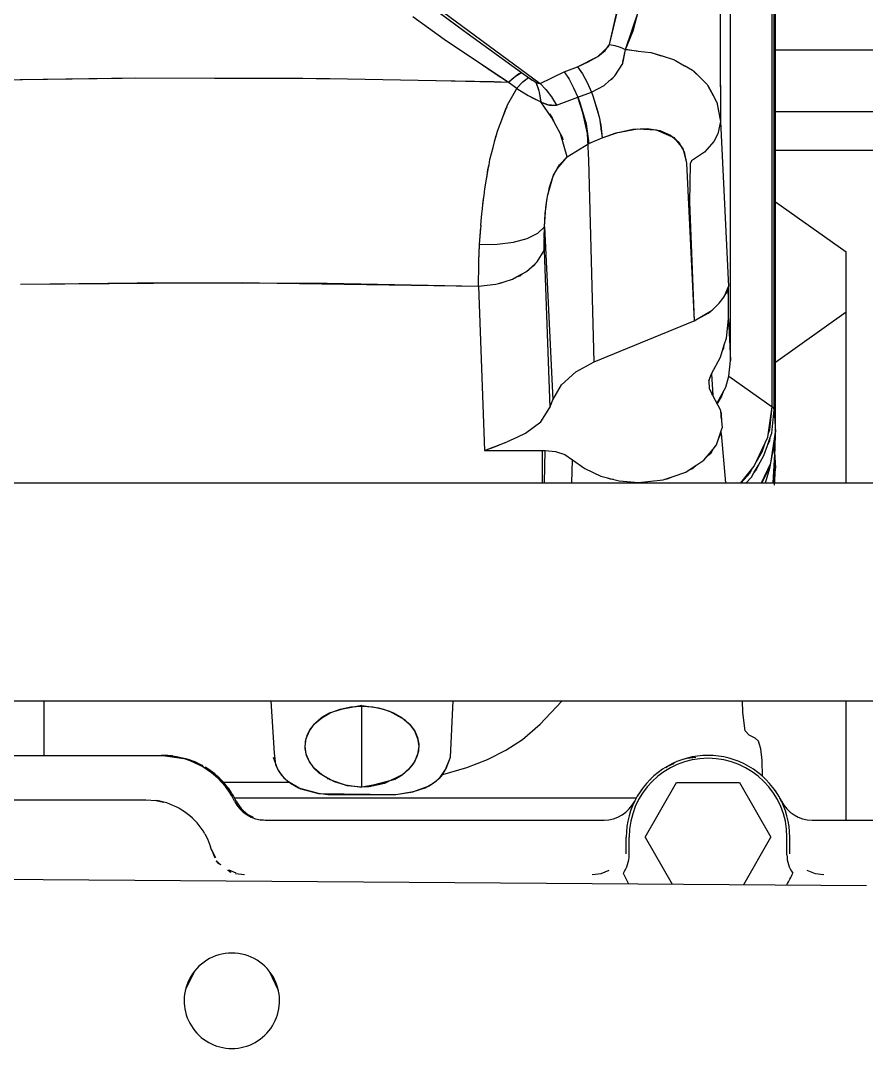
# Model space of a CAD drawing. Extents: x 1551 to 113148, y -1700 to 77018.
# Drawn here: x 18468.8 to 18592.9, y 12344.8 to 12495.6 of the extents above; entities that cross this region are included whole.
import ezdxf

# ---------------------------------------------------------------- set-up
doc = ezdxf.new("R2010")
doc.units = 0
doc.header["$LTSCALE"] = 500
doc.header["$MEASUREMENT"] = 0
doc.linetypes.add('SNT-025', pattern=[0.74, 0.4, -0.17, 0, -0.17])
doc.layers.get('0').update_dxf_attribs({"linetype": 'CONTINUOUS'})
doc.layers.add('GENERATORSETT', color=7, linetype='CONTINUOUS')

# ---------------------------------------------------------------- blocks, each defined once
blk = doc.blocks.new('GENERATOR-CENTER')
for p, q in [((-2181.19, 350.68), (-2181.19, 442.56)), ((-2181.19, 350.68), (-2181.19, 442.56)), ((-2180.89, 350.21), (-2180.89, 442.09)), ((-2180.89, 350.21), (-2180.89, 442.09)), ((-2180.73, 346.95), (-2180.73, 438.83)), ((-2180.73, 346.95), (-2180.73, 438.83)), ((-2187.31, 357.48), (-2187.31, 432.8)), ((-2187.31, 357.48), (-2187.31, 432.8)), ((-2188.87, 422.77), (-2188.82, 402.6)), ((-2188.87, 419.76), (-2188.82, 403.24)), ((-2243.18, 418.76), (-2215.26, 398.13)), ((-2243.18, 418.76), (-2215.26, 398.13)), ((-2240.45, 416.23), (-2225.42, 405.13)), ((-2205.08, 403.84), (-2202.59, 414.69)), ((-2235.27, 412.38), (-2226.47, 405.9)), ((-2205.09, 403.84), (-2202.97, 412.52)), ((-2202.73, 403.1), (-2200.78, 408.86)), ((-2201.62, 405.84), (-2200.74, 409)), ((-2233.91, 407.94), (-2229.35, 404.62)), ((-2226.47, 405.9), (-2217.97, 399.71)), ((-2202.39, 403.93), (-2201.62, 405.84)), ((-2229.35, 404.62), (-2219.87, 398.33)), ((-2206.8, 402.07), (-2205.21, 403.55)), ((-2206.79, 402.08), (-2205.69, 402.94)), ((-2205.69, 402.94), (-2205.08, 403.84)), ((-2205.21, 403.55), (-2205.08, 403.84)), ((-2205.08, 403.84), (-2204.28, 403.67)), ((-2205.08, 403.84), (-2204.28, 403.67)), ((-2204.28, 403.67), (-2203.49, 403.42)), ((-2204.28, 403.67), (-2203.49, 403.42)), ((-2203.49, 403.42), (-2202.73, 403.1)), ((-2203.09, 401.26), (-2202.73, 403.09)), ((-2203.05, 401.31), (-2202.73, 403.1)), ((-2202.73, 403.1), (-2202.39, 403.93)), ((-2202.73, 403.1), (-2202.68, 403.1)), ((-2202.73, 403.1), (-2202.68, 403.1)), ((-2202.68, 403.1), (-2202.67, 403.1)), ((-2202.67, 403.1), (-2201.03, 402.9)), ((-2202.67, 403.1), (-2202.39, 403.09)), ((-2202.39, 403.09), (-2200.87, 402.88)), ((-2200.88, 402.88), (-2198.99, 402.66)), ((-2188.82, 403.24), (-2188.78, 392.52)), ((-2180.73, 403.04), (-2154.39, 403.04)), ((-2224.61, 401.47), (-2222.01, 399.66)), ((-2209.78, 400.58), (-2206.8, 402.07)), ((-2209.78, 400.58), (-2208.19, 401.29)), ((-2208.19, 401.29), (-2206.79, 402.08)), ((-2203.14, 401.17), (-2203.05, 401.31)), ((-2203.06, 401.41), (-2203.04, 401.4)), ((-2203.05, 401.45), (-2203.03, 401.44)), ((-2198.99, 402.66), (-2198.84, 402.61)), ((-2198.84, 402.61), (-2198.67, 402.58)), ((-2198.81, 402.6), (-2197.47, 402.19)), ((-2198.67, 402.58), (-2197.19, 402.1)), ((-2197.21, 402.11), (-2195.68, 401.64)), ((-2195.68, 401.64), (-2195.55, 401.57)), ((-2195.55, 401.56), (-2195.4, 401.51)), ((-2195.53, 401.55), (-2194.3, 400.86)), ((-2195.4, 401.51), (-2194.05, 400.71)), ((-2188.82, 402.6), (-2188.78, 392.52)), ((-2218.87, 399.21), (-2217.97, 399.71)), ((-2218.4, 399.51), (-2217.97, 399.71)), ((-2217.97, 399.71), (-2216.96, 399)), ((-2217.97, 399.71), (-2216.96, 399)), ((-2215.26, 398.13), (-2211.74, 399.8)), ((-2215.26, 398.13), (-2211.74, 399.8)), ((-2211.74, 399.8), (-2209.78, 400.58)), ((-2211.74, 399.8), (-2209.78, 400.58)), ((-2211.74, 399.8), (-2211.01, 398.74)), ((-2211.74, 399.8), (-2211.01, 398.74)), ((-2209.78, 400.58), (-2209.03, 399.51)), ((-2209.78, 400.58), (-2209.77, 400.58)), ((-2209.77, 400.58), (-2209.03, 399.51)), ((-2204.27, 399.24), (-2203.13, 401.04)), ((-2203.13, 401.04), (-2203.1, 401.17)), ((-2194.07, 400.73), (-2192.89, 400.06)), ((-2192.89, 400.06), (-2192.8, 399.98)), ((-2192.81, 399.97), (-2192.69, 399.9)), ((-2192.79, 399.96), (-2191.72, 398.92)), ((-2192.69, 399.9), (-2191.54, 398.73)), ((-2297.61, 398.6), (-2276.6, 398.9)), ((-2297.61, 398.6), (-2278.14, 398.9)), ((-2278.14, 398.9), (-2276.56, 398.9)), ((-2276.56, 398.9), (-2274.58, 398.93)), ((-2274.58, 398.93), (-2263, 398.9)), ((-2263.02, 398.9), (-2250.08, 398.9)), ((-2262.84, 398.9), (-2248.1, 398.86)), ((-2250.08, 398.9), (-2248.08, 398.86)), ((-2248.08, 398.86), (-2246.11, 398.86)), ((-2246.11, 398.86), (-2230.54, 398.54)), ((-2230.55, 398.54), (-2222.03, 398.39)), ((-2230.4, 398.54), (-2219.87, 398.32)), ((-2223.19, 398.41), (-2223.19, 398.4)), ((-2223.16, 398.41), (-2223.13, 398.39)), ((-2222.03, 398.39), (-2219.87, 398.32)), ((-2222.01, 399.66), (-2219.87, 398.32)), ((-2220.96, 398.36), (-2220.95, 398.35)), ((-2220.89, 398.35), (-2220.88, 398.35)), ((-2219.87, 398.33), (-2218.87, 399.21)), ((-2219.87, 398.33), (-2219.36, 398.81)), ((-2219.87, 398.32), (-2218.65, 397.44)), ((-2219.87, 398.32), (-2218.65, 397.44)), ((-2219.36, 398.81), (-2218.87, 399.21)), ((-2219.28, 398.87), (-2219.26, 398.86)), ((-2219.28, 398.87), (-2219.26, 398.86)), ((-2218.87, 399.21), (-2218.4, 399.51)), ((-2218.66, 397.42), (-2217.77, 398.38)), ((-2218.65, 397.44), (-2217.76, 398.39)), ((-2217.77, 398.38), (-2216.96, 399)), ((-2217.76, 398.39), (-2216.96, 399)), ((-2216.96, 399), (-2216.4, 398.62)), ((-2216.96, 399), (-2215.88, 398.31)), ((-2216.4, 398.62), (-2215.88, 398.31)), ((-2215.88, 398.31), (-2215.57, 397.51)), ((-2215.88, 398.31), (-2215.88, 398.31)), ((-2215.88, 398.31), (-2215.81, 398.28)), ((-2215.88, 398.31), (-2215.26, 398.13)), ((-2215.86, 398.26), (-2215.5, 397.21)), ((-2215.81, 398.28), (-2215.53, 398.16)), ((-2211.01, 398.74), (-2210.33, 397.49)), ((-2211.01, 398.74), (-2210.33, 397.49)), ((-2209.03, 399.51), (-2208.34, 398.24)), ((-2209.03, 399.51), (-2208.34, 398.24)), ((-2208.34, 398.24), (-2207.73, 396.84)), ((-2208.34, 398.24), (-2207.73, 396.84)), ((-2205.85, 397.82), (-2205.1, 398.5)), ((-2205.15, 398.48), (-2204.73, 398.74)), ((-2205.04, 398.55), (-2204.39, 399.13)), ((-2204.73, 398.74), (-2204.33, 399.19)), ((-2204.61, 398.93), (-2204.6, 398.89)), ((-2204.6, 398.94), (-2204.58, 398.91)), ((-2204.33, 399.19), (-2204.31, 399.22)), ((-2204.3, 399.2), (-2204.27, 399.24)), ((-2191.8, 399), (-2191.8, 398.99)), ((-2191.58, 398.78), (-2190.74, 397.96)), ((-2220.02, 394.96), (-2218.67, 397.4)), ((-2218.68, 397.4), (-2218.67, 397.41)), ((-2218.68, 397.4), (-2216.99, 396.37)), ((-2218.67, 397.41), (-2218.67, 397.42)), ((-2218.67, 397.42), (-2218.62, 397.39)), ((-2218.66, 397.42), (-2218.65, 397.44)), ((-2218.12, 398.01), (-2218.12, 398.01)), ((-2218.12, 398.01), (-2218.12, 398.01)), ((-2215.57, 397.51), (-2215.49, 397.18)), ((-2215.53, 398.16), (-2215.26, 398.13)), ((-2215.49, 397.18), (-2215.44, 397.04)), ((-2215.44, 397.04), (-2215.41, 396.86)), ((-2215.41, 396.86), (-2215.33, 396.54)), ((-2215.4, 396.82), (-2215.19, 395.6)), ((-2215.26, 398.13), (-2214.39, 397.23)), ((-2215.26, 398.13), (-2214.39, 397.23)), ((-2214.39, 397.23), (-2213.57, 396.15)), ((-2214.39, 397.23), (-2213.57, 396.15)), ((-2210.33, 397.49), (-2209.73, 396.11)), ((-2210.33, 397.49), (-2209.73, 396.11)), ((-2209.73, 396.11), (-2207.73, 396.84)), ((-2209.73, 396.11), (-2207.73, 396.84)), ((-2207.73, 396.84), (-2205.85, 397.82)), ((-2207.73, 396.84), (-2207.52, 396.29)), ((-2207.73, 396.84), (-2207.52, 396.29)), ((-2190.74, 397.96), (-2190.7, 397.88)), ((-2190.71, 397.88), (-2190.64, 397.82)), ((-2190.7, 397.87), (-2189.87, 396.36)), ((-2190.64, 397.82), (-2189.78, 396.19)), ((-2190.52, 397.55), (-2190.52, 397.59)), ((-2190.52, 397.55), (-2190.52, 397.59)), ((-2216.99, 396.37), (-2215.23, 395.46)), ((-2216.68, 396.21), (-2216.37, 396.02)), ((-2216.37, 396.02), (-2215.16, 395.43)), ((-2216.18, 395.93), (-2216.14, 395.93)), ((-2216.03, 395.85), (-2215.99, 395.85)), ((-2215.33, 396.54), (-2215.16, 395.43)), ((-2215.28, 396.1), (-2215.26, 396.1)), ((-2215.28, 396.1), (-2215.26, 396.1)), ((-2215.22, 395.8), (-2215.22, 395.79)), ((-2215.22, 395.8), (-2215.22, 395.79)), ((-2215.16, 395.43), (-2215.16, 395.43)), ((-2215.16, 395.43), (-2215.16, 395.43)), ((-2215.16, 395.43), (-2215.13, 395.41)), ((-2215.16, 395.43), (-2214.93, 395.31)), ((-2215.16, 395.43), (-2215.16, 395.43)), ((-2215.16, 395.43), (-2215.16, 395.43)), ((-2215.16, 395.43), (-2215.16, 395.43)), ((-2213.51, 393.07), (-2215.16, 395.43)), ((-2214.93, 395.31), (-2214.18, 395.03)), ((-2214.75, 395.25), (-2214.27, 395.03)), ((-2214.73, 395.24), (-2214.73, 395.23)), ((-2214.73, 395.24), (-2214.73, 395.23)), ((-2213.57, 396.15), (-2212.84, 394.93)), ((-2213.57, 396.15), (-2212.84, 394.93)), ((-2212.84, 394.93), (-2209.73, 396.11)), ((-2212.84, 394.93), (-2209.73, 396.11)), ((-2209.73, 396.11), (-2209.48, 395.46)), ((-2208.99, 393.83), (-2209.73, 396.11)), ((-2209.48, 395.46), (-2208.5, 392.2)), ((-2207.52, 396.29), (-2206.65, 393.39)), ((-2207.52, 396.29), (-2206.81, 394.09)), ((-2189.91, 396.43), (-2189.91, 396.43)), ((-2189.91, 396.43), (-2189.91, 396.43)), ((-2189.8, 396.23), (-2189.35, 395.4)), ((-2189.35, 395.4), (-2189.34, 395.36)), ((-2189.34, 395.36), (-2188.78, 392.52)), ((-2189.34, 395.36), (-2189.32, 395.32)), ((-2189.32, 395.32), (-2188.78, 392.52)), ((-2220.71, 393.17), (-2220.26, 394.41)), ((-2220.58, 393.51), (-2220.16, 394.59)), ((-2220.26, 394.41), (-2220.1, 394.71)), ((-2220.12, 394.69), (-2220.02, 394.96)), ((-2214.27, 395.03), (-2212.84, 394.93)), ((-2214.07, 394.99), (-2213.89, 394.92)), ((-2213.89, 394.92), (-2212.84, 394.93)), ((-2208.29, 390.76), (-2208.99, 393.83)), ((-2206.81, 394.09), (-2206.65, 393.39)), ((-2180.73, 393.98), (-2154.39, 393.98)), ((-2221.51, 391.13), (-2220.71, 393.19)), ((-2213.87, 393.65), (-2213.46, 393.08)), ((-2212.27, 390.71), (-2213.51, 393.07)), ((-2213.46, 393.08), (-2213.22, 392.6)), ((-2208.5, 392.2), (-2208.09, 389.31)), ((-2206.65, 393.39), (-2206.54, 393.02)), ((-2206.54, 393.02), (-2206.5, 392.7)), ((-2206.5, 392.7), (-2206.14, 390.13)), ((-2206.5, 392.7), (-2206.34, 392)), ((-2188.78, 392.52), (-2189.16, 390.72)), ((-2188.78, 392.52), (-2187.61, 368.34)), ((-2188.78, 392.52), (-2187.61, 368.34)), ((-2221.66, 390.57), (-2221.51, 391.13)), ((-2211.29, 387.37), (-2212.27, 390.71)), ((-2212.26, 390.71), (-2211.96, 390.11)), ((-2208.11, 386.87), (-2208.29, 390.76)), ((-2206.34, 392), (-2206.14, 390.13)), ((-2206.3, 391.29), (-2206.29, 391.59)), ((-2206.3, 391.29), (-2206.29, 391.59)), ((-2206.14, 390.13), (-2203.85, 390.93)), ((-2206.14, 390.13), (-2204.1, 390.86)), ((-2204.1, 390.86), (-2200.94, 391.47)), ((-2203.85, 390.93), (-2201.63, 391.39)), ((-2203.34, 391), (-2203.34, 391.04)), ((-2203.34, 391), (-2203.34, 391.04)), ((-2201.63, 391.39), (-2199.54, 391.49)), ((-2200.94, 391.47), (-2198.2, 391.33)), ((-2199.54, 391.49), (-2197.68, 391.2)), ((-2198.2, 391.33), (-2195.63, 390.2)), ((-2197.68, 391.2), (-2196.1, 390.53)), ((-2189.16, 390.72), (-2189.75, 389.58)), ((-2222.14, 388.74), (-2221.82, 390.09)), ((-2222.13, 388.78), (-2221.69, 390.46)), ((-2221.92, 389.67), (-2221.86, 389.81)), ((-2221.89, 389.79), (-2221.71, 390.38)), ((-2221.82, 390.09), (-2221.65, 390.57)), ((-2221.71, 390.38), (-2221.71, 390.38)), ((-2211.96, 390.11), (-2211.9, 389.87)), ((-2211.29, 387.37), (-2208.09, 389.31)), ((-2208.09, 389.31), (-2206.14, 390.13)), ((-2208.09, 389.31), (-2206.14, 390.13)), ((-2196.1, 390.53), (-2194.89, 389.48)), ((-2195.63, 390.2), (-2194.54, 388.86)), ((-2194.89, 389.48), (-2194.1, 388.08)), ((-2189.75, 389.58), (-2191.15, 388.02)), ((-2222.61, 386.96), (-2222.14, 388.74)), ((-2194.53, 388.85), (-2194.31, 388.58)), ((-2194.31, 388.58), (-2194.26, 388.38)), ((-2194.26, 388.36), (-2193.78, 386.4)), ((-2194.1, 388.08), (-2193.78, 386.4)), ((-2191.15, 388.02), (-2193.06, 386.76)), ((-2180.73, 388.34), (-2154.39, 388.34)), ((-2222.9, 385.51), (-2222.74, 386.19)), ((-2222.75, 386.18), (-2222.61, 386.96)), ((-2212.72, 385.64), (-2211.29, 387.37)), ((-2212.69, 385.67), (-2212.41, 386.17)), ((-2212.41, 386.17), (-2211.29, 387.37)), ((-2211.3, 387.38), (-2211.29, 387.37)), ((-2207.32, 357.28), (-2208.11, 386.87)), ((-2193.78, 386.4), (-2192.66, 363.27)), ((-2193.21, 386.31), (-2193.32, 380.7)), ((-2193.06, 386.76), (-2193.21, 386.31)), ((-2223.36, 382.68), (-2222.76, 386.08)), ((-2223.09, 384.2), (-2222.9, 385.51)), ((-2213.87, 382.9), (-2213.27, 384.65)), ((-2213.32, 384.5), (-2213.14, 384.88)), ((-2213.27, 384.65), (-2212.71, 385.65)), ((-2214.11, 381.77), (-2213.43, 384.17)), ((-2223.6, 380.85), (-2223.47, 381.7)), ((-2223.48, 381.69), (-2223.36, 382.68)), ((-2214.26, 380.99), (-2214.1, 381.8)), ((-2214.09, 381.84), (-2213.87, 382.9)), ((-2223.69, 379.81), (-2223.49, 381.53)), ((-2223.69, 379.79), (-2223.6, 380.85)), ((-2214.39, 379.9), (-2214.21, 381.25)), ((-2214.36, 380.13), (-2214.26, 380.99)), ((-2193.32, 380.7), (-2192.66, 363.27)), ((-2180.73, 380.74), (-2170.33, 373.39)), ((-2223.85, 378.48), (-2223.7, 379.79)), ((-2214.59, 377.08), (-2214.46, 379.27)), ((-2214.59, 377.08), (-2214.49, 379.03)), ((-2214.49, 379.03), (-2214.37, 380.05)), ((-2224.02, 376.32), (-2223.92, 377.31)), ((-2223.93, 377.3), (-2223.85, 378.48)), ((-2215.57, 376.13), (-2214.59, 377.08)), ((-2215.57, 376.13), (-2214.59, 377.08)), ((-2214.67, 375.45), (-2214.59, 377.08)), ((-2214.66, 373.61), (-2214.59, 377.08)), ((-2214.59, 377.08), (-2213.39, 351.69)), ((-2214.59, 377.08), (-2213.39, 351.69)), ((-2224.13, 374.51), (-2223.95, 377.03)), ((-2224.13, 374.51), (-2224.02, 376.32)), ((-2224.04, 375.91), (-2224.03, 375.91)), ((-2224.04, 375.91), (-2224.03, 375.91)), ((-2217.14, 375.36), (-2215.57, 376.13)), ((-2217.14, 375.36), (-2215.57, 376.13)), ((-2224.24, 372.1), (-2224.13, 374.51)), ((-2224.24, 372.03), (-2224.13, 374.43)), ((-2224.13, 374.51), (-2221.56, 374.52)), ((-2224.13, 374.51), (-2221.56, 374.52)), ((-2221.56, 374.52), (-2219.18, 374.81)), ((-2221.56, 374.52), (-2219.18, 374.81)), ((-2219.18, 374.81), (-2217.14, 375.36)), ((-2219.18, 374.81), (-2217.14, 375.36)), ((-2214.67, 375.45), (-2214.66, 373.61)), ((-2215.66, 371.95), (-2214.66, 373.61)), ((-2214.67, 373.6), (-2214.66, 373.61)), ((-2214.66, 373.61), (-2213.82, 350.56)), ((-2214.66, 373.61), (-2213.82, 350.56)), ((-2170.33, 339.52), (-2170.33, 373.39)), ((-2224.31, 368.37), (-2224.26, 371.62)), ((-2224.26, 371.62), (-2224.24, 371.92)), ((-2224.24, 371.92), (-2224.24, 372.1)), ((-2217.25, 370.51), (-2216.45, 371.23)), ((-2216.45, 371.23), (-2215.89, 371.74)), ((-2216.45, 371.23), (-2216.01, 371.56)), ((-2216.01, 371.56), (-2215.89, 371.74)), ((-2215.89, 371.74), (-2215.66, 371.95)), ((-2219.32, 369.38), (-2218.7, 369.72)), ((-2218.7, 369.72), (-2217.87, 370.17)), ((-2218.7, 369.72), (-2218.23, 369.9)), ((-2218.23, 369.9), (-2217.87, 370.17)), ((-2217.87, 370.17), (-2217.25, 370.51)), ((-2291.49, 368.65), (-2274.37, 368.87)), ((-2291.49, 368.65), (-2265.46, 368.84)), ((-2274.37, 368.87), (-2265.46, 368.84)), ((-2265.46, 368.84), (-2258.97, 368.89)), ((-2265.46, 368.84), (-2253.85, 368.82)), ((-2258.97, 368.89), (-2253.85, 368.82)), ((-2253.85, 368.82), (-2224.31, 368.37)), ((-2253.85, 368.82), (-2246.48, 368.8)), ((-2246.48, 368.8), (-2224.31, 368.37)), ((-2224.31, 368.37), (-2221.73, 368.66)), ((-2224.31, 368.37), (-2223.43, 344.26)), ((-2224.31, 368.37), (-2223.43, 344.26)), ((-2221.73, 368.66), (-2221.38, 368.76)), ((-2221.38, 368.76), (-2220.53, 369.02)), ((-2221.38, 368.76), (-2221.1, 368.8)), ((-2221.1, 368.8), (-2220.53, 369.02)), ((-2220.53, 369.02), (-2219.32, 369.38)), ((-2188.24, 366.83), (-2187.61, 368.34)), ((-2187.77, 367.64), (-2187.61, 368.34)), ((-2187.67, 367.21), (-2187.61, 368.34)), ((-2187.61, 363.57), (-2187.61, 368.34)), ((-2187.61, 363.57), (-2187.61, 368.34)), ((-2188.98, 365.88), (-2188.25, 366.79)), ((-2188.25, 366.82), (-2188.22, 366.85)), ((-2188.25, 366.79), (-2188.25, 366.8)), ((-2188.22, 366.85), (-2187.77, 367.64)), ((-2190, 364.84), (-2188.98, 365.88)), ((-2192.66, 363.27), (-2190, 364.84)), ((-2192.66, 363.27), (-2190.59, 364.39)), ((-2192.05, 363.6), (-2192, 363.66)), ((-2190.86, 364.24), (-2190.84, 364.34)), ((-2190.76, 364.29), (-2190.71, 364.42)), ((-2190.59, 364.39), (-2190.27, 364.68)), ((-2190.46, 364.57), (-2190.46, 364.51)), ((-2190.46, 364.57), (-2190.46, 364.51)), ((-2187.9, 360.74), (-2187.61, 363.57)), ((-2187.61, 363.57), (-2187.31, 357.48)), ((-2187.61, 363.57), (-2187.31, 357.48)), ((-2180.73, 357.24), (-2170.33, 364.6)), ((-2207.32, 357.28), (-2192.66, 363.27)), ((-2207.32, 357.28), (-2192.66, 363.27)), ((-2188.22, 359.75), (-2187.9, 360.74)), ((-2188.52, 358.81), (-2188.22, 359.75)), ((-2188.52, 358.81), (-2188.29, 359.27)), ((-2188.29, 359.27), (-2188.22, 359.75)), ((-2190.09, 355.52), (-2188.78, 357.97)), ((-2188.78, 357.97), (-2188.52, 358.81)), ((-2187.54, 355.17), (-2187.31, 357.48)), ((-2187.54, 355.17), (-2187.31, 357.48)), ((-2210.02, 355.82), (-2207.32, 357.28)), ((-2210.02, 355.82), (-2207.32, 357.28)), ((-2212.09, 353.91), (-2210.02, 355.82)), ((-2212.09, 353.91), (-2210.02, 355.82)), ((-2190.51, 354.48), (-2190.09, 355.52)), ((-2190.51, 354.48), (-2190.09, 355.52)), ((-2190.51, 354.48), (-2190.46, 353.4)), ((-2190.51, 354.48), (-2190.45, 353.38)), ((-2190.09, 355.52), (-2189.92, 352.32)), ((-2190.09, 355.52), (-2189.92, 352.32)), ((-2188.02, 353.53), (-2187.54, 355.17)), ((-2187.54, 355.17), (-2181.19, 350.68)), ((-2187.54, 355.17), (-2181.19, 350.68)), ((-2213.39, 351.69), (-2212.09, 353.91)), ((-2213.39, 351.69), (-2212.09, 353.91)), ((-2190.46, 353.4), (-2189.96, 352.38)), ((-2190.46, 353.4), (-2189.96, 352.38)), ((-2189.31, 351.14), (-2188.02, 353.53)), ((-2213.82, 350.56), (-2213.39, 351.69)), ((-2213.82, 350.56), (-2213.39, 351.69)), ((-2190.09, 352.57), (-2189.96, 352.38)), ((-2189.96, 352.38), (-2189.95, 352.37)), ((-2189.96, 352.38), (-2188.79, 350.16)), ((-2189.28, 351.08), (-2188.63, 352.14)), ((-2188.63, 352.14), (-2188.34, 352.93)), ((-2215.14, 348.48), (-2213.82, 350.56)), ((-2188.79, 350.16), (-2188.77, 349.96)), ((-2188.77, 349.96), (-2188.69, 349.79)), ((-2188.77, 349.96), (-2188.69, 349.09)), ((-2181.85, 346.22), (-2181.19, 350.68)), ((-2181.56, 347.32), (-2181.19, 350.68)), ((-2181.27, 346.82), (-2180.89, 350.21)), ((-2181.19, 350.68), (-2180.98, 350.47)), ((-2180.98, 350.47), (-2180.89, 350.21)), ((-2180.89, 350.21), (-2180.73, 346.95)), ((-2180.89, 350.21), (-2180.73, 346.95)), ((-2217.39, 346.78), (-2215.14, 348.48)), ((-2217.39, 346.78), (-2215.16, 348.46)), ((-2215.16, 348.46), (-2215.15, 348.47)), ((-2188.69, 349.09), (-2188.69, 349.79)), ((-2188.69, 349.79), (-2188.62, 348.39)), ((-2188.69, 349.09), (-2188.54, 347.58)), ((-2189.03, 346.11), (-2188.69, 347.13)), ((-2188.69, 347.13), (-2188.54, 347.58)), ((-2188.69, 346.77), (-2188.69, 347.13)), ((-2181.78, 346.67), (-2181.56, 347.32)), ((-2181.41, 342.42), (-2180.73, 346.95)), ((-2180.85, 345.02), (-2180.73, 346.95)), ((-2180.75, 344.56), (-2180.73, 346.95)), ((-2180.75, 344.56), (-2180.73, 346.95)), ((-2221.78, 344.84), (-2220.36, 345.45)), ((-2220.34, 345.44), (-2220.25, 345.48)), ((-2220.25, 345.48), (-2220.21, 345.5)), ((-2220.2, 345.51), (-2220.14, 345.54)), ((-2220.14, 345.54), (-2218.51, 346.25)), ((-2218.51, 346.25), (-2217.39, 346.78)), ((-2218.51, 346.25), (-2217.39, 346.78)), ((-2189.37, 345.07), (-2189.03, 346.11)), ((-2189.03, 346.11), (-2188.69, 346.77)), ((-2188.69, 346.77), (-2188.07, 339.52)), ((-2183.82, 341.95), (-2181.85, 346.22)), ((-2182.68, 344.05), (-2182.18, 345.51)), ((-2181.9, 344.98), (-2181.5, 346.15)), ((-2181.9, 344.98), (-2181.56, 345.7)), ((-2181.56, 345.7), (-2181.5, 346.15)), ((-2181.5, 346.15), (-2181.27, 346.82)), ((-2223.43, 344.26), (-2220.5, 345.38)), ((-2223.43, 344.26), (-2221.78, 344.84)), ((-2223.43, 344.26), (-2214.91, 344.26)), ((-2223.43, 344.26), (-2214.91, 344.26)), ((-2222.7, 344.54), (-2222.63, 344.54)), ((-2222.7, 344.54), (-2222.63, 344.54)), ((-2222.53, 344.61), (-2222.43, 344.62)), ((-2222.14, 344.76), (-2221.92, 344.79)), ((-2214.91, 344.26), (-2214.49, 344.27)), ((-2214.91, 344.26), (-2214.49, 344.27)), ((-2214.91, 339.52), (-2214.91, 344.26)), ((-2214.59, 339.52), (-2214.49, 344.27)), ((-2214.49, 344.27), (-2212.98, 344.12)), ((-2214.49, 344.27), (-2212.98, 344.12)), ((-2212.98, 344.12), (-2211.6, 343.65)), ((-2212.98, 344.12), (-2211.6, 343.65)), ((-2190.67, 343.49), (-2189.88, 344.44)), ((-2190.67, 343.49), (-2190.15, 343.93)), ((-2190.15, 343.93), (-2189.88, 344.44)), ((-2189.88, 344.44), (-2189.37, 345.07)), ((-2183.49, 342.66), (-2182.68, 344.05)), ((-2182.4, 343.51), (-2181.9, 344.98)), ((-2181.53, 341.67), (-2181.04, 344.27)), ((-2181.26, 343.43), (-2180.85, 345.02)), ((-2181.05, 339.52), (-2180.75, 344.56)), ((-2181.05, 339.52), (-2180.75, 344.56)), ((-2180.89, 344.87), (-2180.73, 341.65)), ((-2180.83, 343.38), (-2180.89, 344.87)), ((-2211.6, 343.65), (-2210.49, 342.91)), ((-2211.6, 343.65), (-2210.49, 342.91)), ((-2210.58, 339.52), (-2210.49, 342.91)), ((-2210.49, 342.91), (-2208.71, 341.62)), ((-2210.49, 342.91), (-2208.71, 341.61)), ((-2192.24, 342.16), (-2191.21, 342.83)), ((-2191.21, 342.83), (-2190.67, 343.49)), ((-2183.22, 342.11), (-2182.4, 343.51)), ((-2182.75, 339.52), (-2181.41, 342.42)), ((-2180.86, 339.52), (-2180.83, 343.38)), ((-2208.71, 341.61), (-2208.7, 341.61)), ((-2208.71, 341.61), (-2208.71, 341.61)), ((-2208.71, 341.61), (-2206.32, 340.5)), ((-2195.74, 340.45), (-2193.89, 341.08)), ((-2193.89, 341.08), (-2193.36, 341.43)), ((-2193.36, 341.43), (-2192.24, 342.16)), ((-2193.36, 341.43), (-2192.86, 341.63)), ((-2192.86, 341.63), (-2192.24, 342.16)), ((-2185.81, 339.52), (-2183.82, 341.95)), ((-2185.74, 339.52), (-2184.5, 340.94)), ((-2184.5, 340.94), (-2184.14, 341.56)), ((-2184.24, 340.37), (-2183.87, 341)), ((-2183.87, 341), (-2183.22, 342.11)), ((-2183.87, 341), (-2183.55, 341.39)), ((-2183.55, 341.39), (-2183.22, 342.11)), ((-2182.71, 339.52), (-2181.81, 341.25)), ((-2182.17, 339.52), (-2181.53, 341.67)), ((-2181.81, 341.25), (-2181.64, 341.91)), ((-2180.86, 339.17), (-2180.73, 341.65)), ((-2371.62, 339.52), (-1799.18, 339.51)), ((-2206.32, 340.5), (-2203.64, 339.81)), ((-2205.39, 340.26), (-2204.97, 340.09)), ((-2204.97, 340.09), (-2204.5, 340.04)), ((-2203.64, 339.81), (-2200.8, 339.58)), ((-2200.8, 339.58), (-2197.19, 339.96)), ((-2197.19, 339.96), (-2196.88, 340.07)), ((-2196.88, 340.07), (-2195.74, 340.45)), ((-2196.88, 340.07), (-2196.59, 340.1)), ((-2196.59, 340.1), (-2195.74, 340.45)), ((-2184.99, 339.52), (-2184.24, 340.37)), ((-2345.1, 307.52), (-1646.61, 307.54)), ((-2288.05, 299.52), (-2288.05, 307.52)), ((-2254.78, 307.53), (-2254.27, 299.83)), ((-2244.44, 306.28), (-2246.22, 305.7)), ((-2246.04, 305.75), (-2244.6, 306.3)), ((-2244.6, 306.3), (-2243.03, 306.63)), ((-2241.41, 306.86), (-2244.44, 306.28)), ((-2243.03, 306.63), (-2241.41, 306.75)), ((-2241.41, 294.84), (-2241.41, 306.86)), ((-2241.41, 306.86), (-2238.97, 306.48)), ((-2241.41, 306.75), (-2239.78, 306.63)), ((-2239.78, 306.63), (-2238.22, 306.3)), ((-2238.97, 306.48), (-2237.33, 306.03)), ((-2238.22, 306.3), (-2236.78, 305.75)), ((-2228.41, 299.24), (-2228, 307.53)), ((-2215.24, 304.08), (-2212.07, 307.49)), ((-2185.51, 305.8), (-2185.57, 307.53)), ((-2170.33, 290.02), (-2170.33, 307.53)), ((-2248.34, 304.13), (-2247.3, 305.02)), ((-2247.31, 305.06), (-2248.22, 304.3)), ((-2246.22, 305.7), (-2247.31, 305.06)), ((-2247.3, 305.02), (-2246.04, 305.75)), ((-2237.33, 306.03), (-2235.14, 304.78)), ((-2236.78, 305.75), (-2235.51, 305.02)), ((-2235.51, 305.02), (-2234.48, 304.13)), ((-2235.14, 304.78), (-2234.3, 303.99)), ((-2185.17, 303.13), (-2185.51, 305.8)), ((-2248.94, 303.45), (-2249.45, 302.52)), ((-2249.11, 303.11), (-2248.34, 304.13)), ((-2248.22, 304.3), (-2248.94, 303.45)), ((-2234.48, 304.13), (-2233.7, 303.11)), ((-2234.3, 303.99), (-2233.65, 303.1)), ((-2217.85, 301.83), (-2215.24, 304.08)), ((-2249.75, 300.85), (-2249.58, 302)), ((-2249.45, 302.52), (-2249.73, 301.54)), ((-2249.58, 302), (-2249.11, 303.11)), ((-2233.7, 303.11), (-2233.23, 302)), ((-2233.65, 303.1), (-2233.23, 302.15)), ((-2233.23, 302.15), (-2233.04, 301.16)), ((-2233.23, 302), (-2233.07, 300.85)), ((-2220.29, 300.27), (-2217.85, 301.83)), ((-2184.57, 302.49), (-2185.17, 303.13)), ((-2183.67, 302.06), (-2184.57, 302.49)), ((-2183.21, 301.59), (-2183.67, 302.06)), ((-2249.73, 301.54), (-2249.78, 300.55)), ((-2249.78, 300.55), (-2249.59, 299.56)), ((-2249.58, 299.7), (-2249.75, 300.85)), ((-2233.08, 300.16), (-2233.37, 299.19)), ((-2233.07, 300.85), (-2233.23, 299.7)), ((-2233.04, 301.16), (-2233.08, 300.16)), ((-2222.96, 298.91), (-2220.29, 300.27)), ((-2182.87, 300.49), (-2183.21, 301.59)), ((-2182.67, 298.76), (-2182.87, 300.49)), ((-2310.35, 299.52), (-2270.86, 299.52)), ((-2270.86, 299.52), (-2270.61, 299.52)), ((-2270.61, 299.52), (-2267.19, 299)), ((-2267.19, 299), (-2264.72, 297.91)), ((-2254.41, 299.24), (-2253.8, 297.51)), ((-2254.27, 299.83), (-2254.06, 298.19)), ((-2249.59, 299.56), (-2249.16, 298.61)), ((-2249.11, 298.6), (-2249.58, 299.7)), ((-2233.37, 299.19), (-2233.87, 298.26)), ((-2233.23, 299.7), (-2233.7, 298.6)), ((-2229.14, 297.44), (-2228.41, 299.24)), ((-2229.03, 297.59), (-2228.41, 299.24)), ((-2225.99, 297.73), (-2222.96, 298.91)), ((-2194.08, 299), (-2193.71, 299.1)), ((-2193.71, 299.1), (-2192.4, 299.27)), ((-2182.61, 296.4), (-2182.67, 298.76)), ((-2264.72, 297.91), (-2262.83, 296.57)), ((-2254.06, 298.19), (-2253.59, 297.18)), ((-2253.8, 297.51), (-2253.22, 296.63)), ((-2253.59, 297.18), (-2252.84, 296.25)), ((-2249.16, 298.61), (-2248.52, 297.72)), ((-2248.34, 297.58), (-2249.11, 298.6)), ((-2248.52, 297.72), (-2247.68, 296.92)), ((-2247.3, 296.68), (-2248.34, 297.58)), ((-2234.48, 297.58), (-2235.51, 296.68)), ((-2234.6, 297.4), (-2235.51, 296.64)), ((-2233.87, 298.26), (-2234.6, 297.4)), ((-2233.7, 298.6), (-2234.48, 297.58)), ((-2229.97, 296.25), (-2229.14, 297.44)), ((-2229.72, 296.49), (-2229.03, 297.59)), ((-2229.52, 296.71), (-2225.99, 297.73)), ((-2196.81, 297.75), (-2196.59, 297.9)), ((-2196.59, 297.9), (-2195.55, 298.37)), ((-2262.83, 296.57), (-2260.92, 294.57)), ((-2253.22, 296.63), (-2252.43, 295.84)), ((-2252.84, 296.25), (-2251.87, 295.44)), ((-2252.43, 295.84), (-2250.34, 294.61)), ((-2247.68, 296.92), (-2245.49, 295.68)), ((-2246.04, 295.95), (-2247.3, 296.68)), ((-2246.41, 296.04), (-2246.41, 296.13)), ((-2246.41, 296.04), (-2246.41, 296.13)), ((-2243.58, 295.07), (-2246.04, 295.95)), ((-2245.49, 295.68), (-2243.85, 295.22)), ((-2236.59, 296), (-2239.74, 295.13)), ((-2235.51, 296.68), (-2238.08, 295.41)), ((-2235.51, 296.64), (-2236.59, 296)), ((-2236.41, 296.1), (-2236.41, 296.13)), ((-2231.54, 295.06), (-2230.54, 295.72)), ((-2230.95, 295.44), (-2229.97, 296.25)), ((-2230.54, 295.72), (-2229.72, 296.49)), ((-2199.12, 295.93), (-2199.07, 295.99)), ((-2199.07, 295.99), (-2199, 296.05)), ((-2261.77, 295.57), (-2252.16, 295.57)), ((-2251.87, 295.44), (-2250.69, 294.78)), ((-2250.69, 294.78), (-2247.8, 294)), ((-2250.34, 294.61), (-2247.78, 293.95)), ((-2243.85, 295.22), (-2241.41, 294.84)), ((-2241.41, 294.84), (-2243.58, 295.07)), ((-2239.74, 295.13), (-2241.41, 294.84)), ((-2240.32, 294.9), (-2241.41, 294.84)), ((-2241.41, 294.84), (-2241.41, 294.84)), ((-2238.08, 295.41), (-2240.32, 294.9)), ((-2236.41, 293.78), (-2233.84, 294.24)), ((-2236.41, 293.78), (-2233.93, 294.15)), ((-2233.93, 294.15), (-2231.54, 295.06)), ((-2233.84, 294.24), (-2232.13, 294.78)), ((-2232.13, 294.78), (-2230.95, 295.44)), ((-2199.85, 287.52), (-2195.23, 295.52)), ((-2195.23, 295.52), (-2185.99, 295.52)), ((-2185.99, 295.52), (-2181.37, 287.52)), ((-2297.24, 293.02), (-2273.11, 293.02)), ((-2273.11, 293.02), (-2271.61, 292.91)), ((-2271.61, 292.91), (-2270.53, 292.65)), ((-2260.12, 293.27), (-2201.1, 293.27)), ((-2247.8, 294), (-2246.41, 293.78)), ((-2247.78, 293.95), (-2236.41, 293.78)), ((-2246.41, 293.78), (-2236.41, 293.78)), ((-2255.61, 290.02), (-2205.86, 290.02)), ((-2175.35, 290.02), (-2095.86, 290.02)), ((-2264.47, 288.01), (-2264.06, 287.28)), ((-2264.06, 287.28), (-2263.6, 286.11)), ((-2202.61, 285.1), (-2202.61, 287.52)), ((-2202.19, 284.92), (-2202.19, 287.52)), ((-2199.85, 287.52), (-2195.88, 280.65)), ((-2185.38, 280.57), (-2181.37, 287.52)), ((-2179.03, 284.92), (-2179.03, 287.52)), ((-2178.61, 285.1), (-2178.61, 287.52)), ((-2263.47, 285.69), (-2262.96, 284.49)), ((-2263.43, 285.55), (-2262.87, 284.54)), ((-2262.77, 284.05), (-2262.46, 283.78)), ((-2262.77, 284.05), (-2262.44, 283.61)), ((-2262.46, 283.78), (-2262.17, 283.47)), ((-2262.39, 283.65), (-2262.12, 283.52)), ((-2261.13, 282.68), (-2260.75, 282.48)), ((-2261.09, 282.74), (-2260.69, 282.34)), ((-2260.94, 282.71), (-2259.91, 282.3)), ((-2260.75, 282.48), (-2260.69, 282.34)), ((-2259.94, 282.19), (-2258.65, 282.02)), ((-2207.61, 282.02), (-2206.31, 282.19)), ((-2206.31, 282.19), (-2205.11, 282.69)), ((-2176.11, 282.69), (-2174.9, 282.19)), ((-2174.9, 282.19), (-2173.61, 282.02)), ((-2340.27, 281.7), (-2167.36, 280.44)), ((-2267.27, 265.1), (-2265.94, 267.87)), ((-2255.02, 267.88), (-2253.68, 265.08))]:
    blk.add_line(p, q)
for centre, radius, start, end in [((-2270.86, 287.52), 12, 26.1792, 89.9999), ((-2270.61, 287.52), 12, 83.2181, 90), ((-2270.61, 287.52), 12, 60.5436, 74.4396), ((-2190.61, 287.52), 12, 359.9996, 180.0004), ((-2190.61, 287.52), 11.58, 0.0085, 179.9915), ((-2270.61, 287.52), 12, 26.179, 58.8034), ((-2190.61, 287.52), 12, 29.9871, 35.9997), ((-2273.11, 283.02), 10, 77.1199, 81.3964), ((-2273.11, 283.01), 10.01, 72.3039, 77.1055), ((-2273.11, 283.02), 10, 29.9959, 74.9956), ((-2255.61, 295.02), 5, 206.1824, 269.9976), ((-2255.35, 295.02), 5, 206.179, 246.2306), ((-2205.86, 295.02), 5, 270, 333.821), ((-2205.86, 295.02), 5, 270, 333.821), ((-2190.61, 287.52), 12, 26.179, 29.2208), ((-2175.35, 295.02), 5, 206.1786, 270.0003), ((-2175.35, 295.02), 5, 206.179, 270), ((-2255.35, 295.02), 5, 258.7777, 270), ((-2273.11, 283.02), 10, 14.6323, 18.0005), ((-2206.79, 284.92), 4.6, 324.6457, 0.0413), ((-2174.43, 284.92), 4.6, 179.9527, 215.354), ((-2190.61, 287.52), 13.5, 202.9501, 210.3798), ((-2190.61, 287.52), 13.5, 328.7882, 337.0501), ((-2260.48, 263.52), 7, 89.9996, 153.646), ((-2260.48, 263.52), 7, 26.4023, 90.0004), ((-2260.48, 263.52), 7, 153.6454, 270), ((-2260.48, 263.52), 7, 270, 26.403)]:
    blk.add_arc(centre, radius, start, end)

msp = doc.modelspace()

# ---------------------------------------------------------------- block references
at = {"layer": 'GENERATORSETT', "linetype": 'SNT-025'}
msp.add_blockref('GENERATOR-CENTER', (20760.293, 12088.276), dxfattribs=at)

doc.saveas('drawing.dxf')
